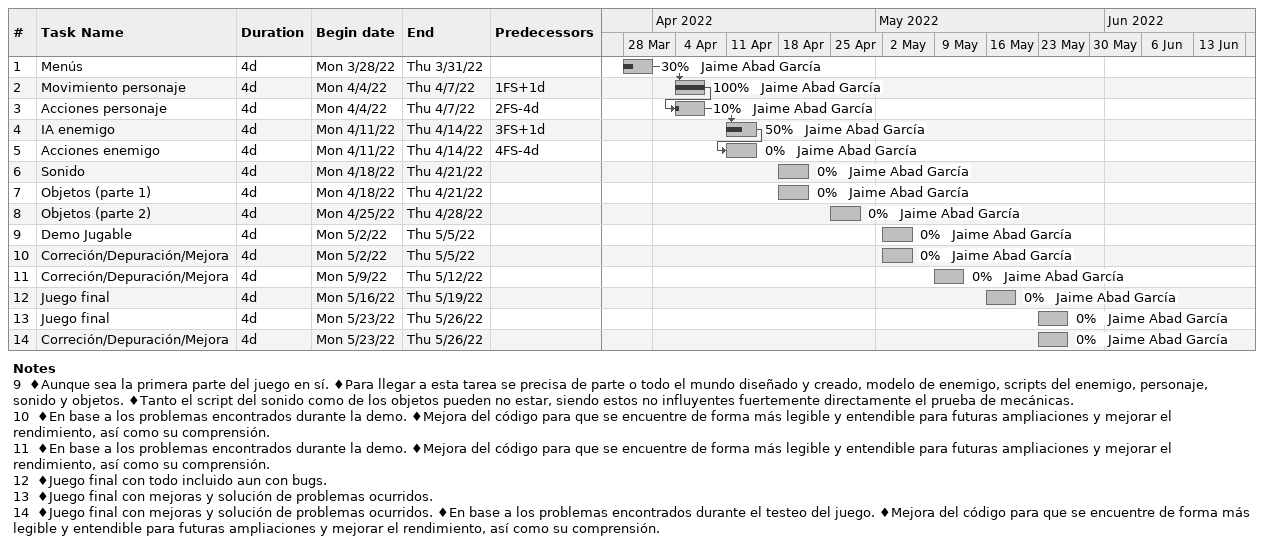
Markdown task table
| ID | Task | Duration | Start | Finish | Predecessors | Resources | % complete |
|---|---|---|---|---|---|---|---|
| 1 | Menús | 4d | 2022-03-28 | 2022-03-31 |  | Jaime Abad García | 30 |
| 2 | Movimiento personaje | 4d | 2022-04-04 | 2022-04-07 | 1FS+1d | Jaime Abad García | 100 |
| 3 | Acciones personaje | 4d | 2022-04-04 | 2022-04-07 | 2FS-4d | Jaime Abad García | 10 |
| 4 | IA enemigo | 4d | 2022-04-11 | 2022-04-14 | 3FS+1d | Jaime Abad García | 50 |
| 5 | Acciones enemigo | 4d | 2022-04-11 | 2022-04-14 | 4FS-4d | Jaime Abad García | 0 |
| 6 | Sonido | 4d | 2022-04-18 | 2022-04-21 |  | Jaime Abad García | 0 |
| 7 | Objetos (parte 1) | 4d | 2022-04-18 | 2022-04-21 |  | Jaime Abad García | 0 |
| 8 | Objetos (parte 2) | 4d | 2022-04-25 | 2022-04-28 |  | Jaime Abad García | 0 |
| 9 | Demo Jugable | 4d | 2022-05-02 | 2022-05-05 |  | Jaime Abad García | 0 |
| 10 | Correción/Depuración/Mejora | 4d | 2022-05-02 | 2022-05-05 |  | Jaime Abad García | 0 |
| 11 | Correción/Depuración/Mejora | 4d | 2022-05-09 | 2022-05-12 |  | Jaime Abad García | 0 |
| 12 | Juego final | 4d | 2022-05-16 | 2022-05-19 |  | Jaime Abad García | 0 |
| 13 | Juego final | 4d | 2022-05-23 | 2022-05-26 |  | Jaime Abad García | 0 |
| 14 | Correción/Depuración/Mejora | 4d | 2022-05-23 | 2022-05-26 |  | Jaime Abad García | 0 |

Notes
- 9: ♦Aunque sea la primera parte del juego en sí. ♦Para llegar a esta tarea se precisa de parte o todo el mundo diseñado y creado, modelo de enemigo, scripts del enemigo, personaje, sonido y objetos. ♦Tanto el script del sonido como de los objetos pueden no estar, siendo estos no influyentes fuertemente directamente el prueba de mecánicas.
- 10: ♦En base a los problemas encontrados durante la demo. ♦Mejora del código para que se encuentre de forma más legible y entendible para futuras ampliaciones y mejorar el rendimiento, así como su comprensión.
- 11: ♦En base a los problemas encontrados durante la demo. ♦Mejora del código para que se encuentre de forma más legible y entendible para futuras ampliaciones y mejorar el rendimiento, así como su comprensión.
- 12: ♦Juego final con todo incluido aun con bugs.
- 13: ♦Juego final con mejoras y solución de problemas ocurridos.
- 14: ♦Juego final con mejoras y solución de problemas ocurridos. ♦En base a los problemas encontrados durante el testeo del juego. ♦Mejora del código para que se encuentre de forma más legible y entendible para futuras ampliaciones y mejorar el rendimiento, así como su comprensión.
